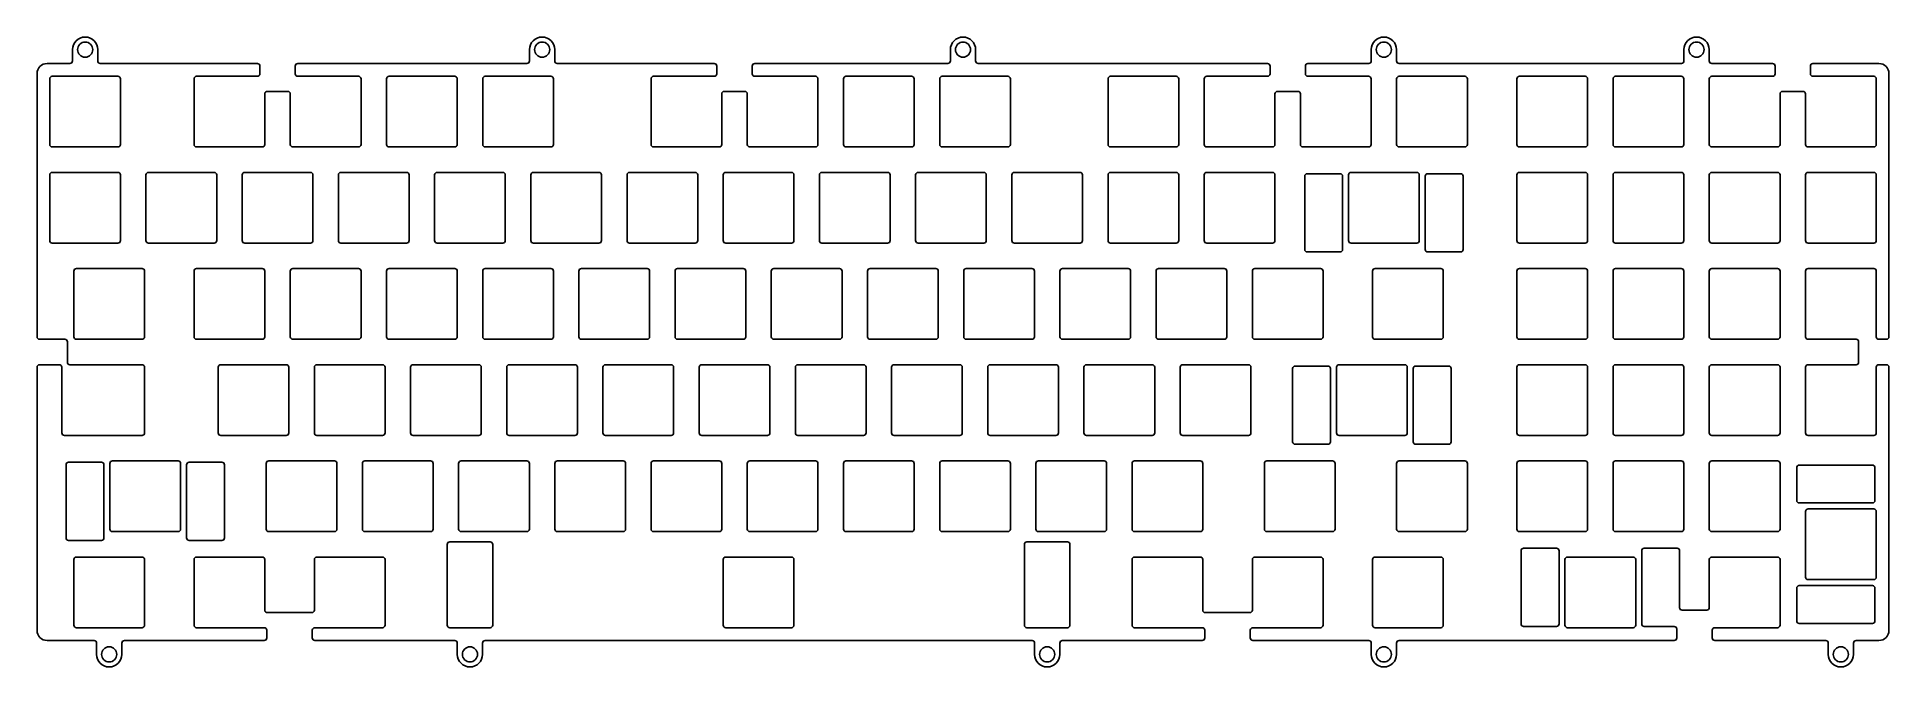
# Model space of a CAD drawing. Header units: millimetres. Extents: x -183 to 183, y -62 to 62.
import ezdxf

# ---------------------------------------------------------------- set-up
doc = ezdxf.new("R2010")
doc.units = ezdxf.units.MM
doc.layers.get('0').update_dxf_attribs({"linetype": 'CONTINUOUS'})

msp = doc.modelspace()

# ---------------------------------------------------------------- linework, layer by layer
for points in [[(-183.35625, 55.15, -0.414213562), (-181.35625, 57.15), (-176.83125, 57.15, 0.414213562), (-176.33125, 57.65), (-176.33125, 59.9, -1), (-171.33125, 59.9), (-171.33125, 57.65, 0.414213562), (-170.83125, 57.15), (-139.73125, 57.15, -0.414213562), (-139.23125, 56.65), (-139.23125, 55.125, -0.414213562), (-139.73125, 54.625), (-151.75625, 54.625, 0.414213562), (-152.25625, 54.125), (-152.25625, 41.125, 0.414213562), (-151.75625, 40.625), (-138.75625, 40.625, 0.414213562), (-138.25625, 41.125), (-138.25625, 51.125, -0.414213562), (-137.75625, 51.625), (-133.70625, 51.625, -0.414213562), (-133.20625, 51.125), (-133.20625, 41.125, 0.414213562), (-132.70625, 40.625), (-119.70625, 40.625, 0.414213562), (-119.20625, 41.125), (-119.20625, 54.125, 0.414213562), (-119.70625, 54.625), (-131.73125, 54.625, -0.414213562), (-132.23125, 55.125), (-132.23125, 56.65, -0.414213562), (-131.73125, 57.15), (-86.34375, 57.15, 0.414213562), (-85.84375, 57.65), (-85.84375, 59.9, -1), (-80.84375, 59.9), (-80.84375, 57.65, 0.414213562), (-80.34375, 57.15), (-49.24375, 57.15, -0.414213562), (-48.74375, 56.65), (-48.74375, 55.125, -0.414213562), (-49.24375, 54.625), (-61.26875, 54.625, 0.414213562), (-61.76875, 54.125), (-61.76875, 41.125, 0.414213562), (-61.26875, 40.625), (-48.26875, 40.625, 0.414213562), (-47.76875, 41.125), (-47.76875, 51.125, -0.414213562), (-47.26875, 51.625), (-43.21875, 51.625, -0.414213562), (-42.71875, 51.125), (-42.71875, 41.125, 0.414213562), (-42.21875, 40.625), (-29.21875, 40.625, 0.414213562), (-28.71875, 41.125), (-28.71875, 54.125, 0.414213562), (-29.21875, 54.625), (-41.24375, 54.625, -0.414213562), (-41.74375, 55.125), (-41.74375, 56.65, -0.414213562), (-41.24375, 57.15), (-3, 57.15, 0.414213562), (-2.5, 57.65), (-2.5, 59.9, -1), (2.5, 59.9), (2.5, 57.65, 0.414213562), (3, 57.15), (60.29375, 57.15, -0.414213562), (60.79375, 56.65), (60.79375, 55.125, -0.414213562), (60.29375, 54.625), (48.26875, 54.625, 0.414213562), (47.76875, 54.125), (47.76875, 41.125, 0.414213562), (48.26875, 40.625), (61.26875, 40.625, 0.414213562), (61.76875, 41.125), (61.76875, 51.125, -0.414213562), (62.26875, 51.625), (66.31875, 51.625, -0.414213562), (66.81875, 51.125), (66.81875, 41.125, 0.414213562), (67.31875, 40.625), (80.31875, 40.625, 0.414213562), (80.81875, 41.125), (80.81875, 54.125, 0.414213562), (80.31875, 54.625), (68.29375, 54.625, -0.414213562), (67.79375, 55.125), (67.79375, 56.65, -0.414213562), (68.29375, 57.15), (80.34375, 57.15, 0.414213562), (80.84375, 57.65), (80.84375, 59.9, -1), (85.84375, 59.9), (85.84375, 57.65, 0.414213562), (86.34375, 57.15), (142.25625, 57.15, 0.414213562), (142.75625, 57.65), (142.75625, 59.9, -1), (147.75625, 59.9), (147.75625, 57.65, 0.414213562), (148.25625, 57.15), (160.30625, 57.15, -0.414213562), (160.80625, 56.65), (160.80625, 55.125, -0.414213562), (160.30625, 54.625), (148.28125, 54.625, 0.414213562), (147.78125, 54.125), (147.78125, 41.125, 0.414213562), (148.28125, 40.625), (161.28125, 40.625, 0.414213562), (161.78125, 41.125), (161.78125, 51.125, -0.414213562), (162.28125, 51.625), (166.33125, 51.625, -0.414213562), (166.83125, 51.125), (166.83125, 41.125, 0.414213562), (167.33125, 40.625), (180.33125, 40.625, 0.414213562), (180.83125, 41.125), (180.83125, 54.125, 0.414213562), (180.33125, 54.625), (168.30625, 54.625, -0.414213562), (167.80625, 55.125), (167.80625, 56.65, -0.414213562), (168.30625, 57.15), (181.35625, 57.15, -0.414213562), (183.35625, 55.15), (183.35625, 3.025, -0.414213562), (182.85625, 2.525), (181.33125, 2.525, -0.414213562), (180.83125, 3.025), (180.83125, 16.025, 0.414213562), (180.33125, 16.525), (167.33125, 16.525, 0.414213562), (166.83125, 16.025), (166.83125, 3.025, 0.414213562), (167.33125, 2.525), (176.85625, 2.525, -0.414213562), (177.35625, 2.025), (177.35625, -2.025, -0.414213562), (176.85625, -2.525), (167.33125, -2.525, 0.414213562), (166.83125, -3.025), (166.83125, -16.025, 0.414213562), (167.33125, -16.525), (180.33125, -16.525, 0.414213562), (180.83125, -16.025), (180.83125, -3.025, -0.414213562), (181.33125, -2.525), (182.85625, -2.525, -0.414213562), (183.35625, -3.025), (183.35625, -55.15, -0.414213562), (181.35625, -57.15), (176.83125, -57.15, 0.414213562), (176.33125, -57.65), (176.33125, -59.9, -1), (171.33125, -59.9), (171.33125, -57.65, 0.414213562), (170.83125, -57.15), (148.84375, -57.15, -0.414213562), (148.34375, -56.65), (148.34375, -55.125, -0.414213562), (148.84375, -54.625), (161.28125, -54.625, 0.414213562), (161.78125, -54.125), (161.78125, -41.125, 0.414213562), (161.28125, -40.625), (148.28125, -40.625, 0.414213562), (147.78125, -41.125), (147.78125, -50.65, -0.414213562), (147.28125, -51.15), (142.39325, -51.15, -0.414213562), (141.89325, -50.65), (141.89325, -39.375, 0.414213562), (141.39325, -38.875), (134.89325, -38.875, 0.414213562), (134.39325, -39.375), (134.39325, -53.875, 0.414213562), (134.89325, -54.375), (140.84375, -54.375, -0.414213562), (141.34375, -54.875), (141.34375, -56.65, -0.414213562), (140.84375, -57.15), (86.34375, -57.15, 0.414213562), (85.84375, -57.65), (85.84375, -59.9, -1), (80.84375, -59.9), (80.84375, -57.65, 0.414213562), (80.34375, -57.15), (57.3875, -57.15, -0.414213562), (56.8875, -56.65), (56.8875, -55.125, -0.414213562), (57.3875, -54.625), (70.79375, -54.625, 0.414213562), (71.29375, -54.125), (71.29375, -41.125, 0.414213562), (70.79375, -40.625), (57.79375, -40.625, 0.414213562), (57.29375, -41.125), (57.29375, -51.125, -0.414213562), (56.79375, -51.625), (47.98125, -51.625, -0.414213562), (47.48125, -51.125), (47.48125, -41.125, 0.414213562), (46.98125, -40.625), (33.98125, -40.625, 0.414213562), (33.48125, -41.125), (33.48125, -54.125, 0.414213562), (33.98125, -54.625), (47.3875, -54.625, -0.414213562), (47.8875, -55.125), (47.8875, -56.65, -0.414213562), (47.3875, -57.15), (19.66875, -57.15, 0.414213562), (19.16875, -57.65), (19.16875, -59.9, -1), (14.16875, -59.9), (14.16875, -57.65, 0.414213562), (13.66875, -57.15), (-94.63125, -57.15, 0.414213562), (-95.13125, -57.65), (-95.13125, -59.9, -1), (-100.13125, -59.9), (-100.13125, -57.65, 0.414213562), (-100.63125, -57.15), (-128.35, -57.15, -0.414213562), (-128.85, -56.65), (-128.85, -55.125, -0.414213562), (-128.35, -54.625), (-114.94375, -54.625, 0.414213562), (-114.44375, -54.125), (-114.44375, -41.125, 0.414213562), (-114.94375, -40.625), (-127.94375, -40.625, 0.414213562), (-128.44375, -41.125), (-128.44375, -51.125, -0.414213562), (-128.94375, -51.625), (-137.75625, -51.625, -0.414213562), (-138.25625, -51.125), (-138.25625, -41.125, 0.414213562), (-138.75625, -40.625), (-151.75625, -40.625, 0.414213562), (-152.25625, -41.125), (-152.25625, -54.125, 0.414213562), (-151.75625, -54.625), (-138.35, -54.625, -0.414213562), (-137.85, -55.125), (-137.85, -56.65, -0.414213562), (-138.35, -57.15), (-166.06875, -57.15, 0.414213562), (-166.56875, -57.65), (-166.56875, -59.9, -1), (-171.56875, -59.9), (-171.56875, -57.65, 0.414213562), (-172.06875, -57.15), (-181.35625, -57.15, -0.414213562), (-183.35625, -55.15), (-183.35625, -3.025, -0.414213562), (-182.85625, -2.525), (-178.95, -2.525, -0.414213562), (-178.45, -3.025), (-178.45, -16.025, 0.414213562), (-177.95, -16.525), (-162.56875, -16.525, 0.414213562), (-162.06875, -16.025), (-162.06875, -3.025, 0.414213562), (-162.56875, -2.525), (-176.85625, -2.525, -0.414213562), (-177.35625, -2.025), (-177.35625, 2.025, 0.414213562), (-177.85625, 2.525), (-182.85625, 2.525, -0.414213562), (-183.35625, 3.025)], [(-180.33125, 40.625), (-167.33125, 40.625, 0.414213562), (-166.83125, 41.125), (-166.83125, 54.125, 0.414213562), (-167.33125, 54.625), (-180.33125, 54.625, 0.414213562), (-180.83125, 54.125), (-180.83125, 41.125, 0.414213562)], [(-100.15625, 41.125, -0.414213562), (-100.65625, 40.625), (-113.65625, 40.625, -0.414213562), (-114.15625, 41.125), (-114.15625, 54.125, -0.414213562), (-113.65625, 54.625), (-100.65625, 54.625, -0.414213562), (-100.15625, 54.125)], [(-81.10625, 41.125, -0.414213562), (-81.60625, 40.625), (-94.60625, 40.625, -0.414213562), (-95.10625, 41.125), (-95.10625, 54.125, -0.414213562), (-94.60625, 54.625), (-81.60625, 54.625, -0.414213562), (-81.10625, 54.125)], [(-9.66875, 41.125, -0.414213562), (-10.16875, 40.625), (-23.16875, 40.625, -0.414213562), (-23.66875, 41.125), (-23.66875, 54.125, -0.414213562), (-23.16875, 54.625), (-10.16875, 54.625, -0.414213562), (-9.66875, 54.125)], [(9.38125, 41.125, -0.414213562), (8.88125, 40.625), (-4.11875, 40.625, -0.414213562), (-4.61875, 41.125), (-4.61875, 54.125, -0.414213562), (-4.11875, 54.625), (8.88125, 54.625, -0.414213562), (9.38125, 54.125)], [(42.71875, 41.125, -0.414213562), (42.21875, 40.625), (29.21875, 40.625, -0.414213562), (28.71875, 41.125), (28.71875, 54.125, -0.414213562), (29.21875, 54.625), (42.21875, 54.625, -0.414213562), (42.71875, 54.125)], [(99.86875, 41.125, -0.414213562), (99.36875, 40.625), (86.36875, 40.625, -0.414213562), (85.86875, 41.125), (85.86875, 54.125, -0.414213562), (86.36875, 54.625), (99.36875, 54.625, -0.414213562), (99.86875, 54.125)], [(123.68125, 41.125, -0.414213562), (123.18125, 40.625), (110.18125, 40.625, -0.414213562), (109.68125, 41.125), (109.68125, 54.125, -0.414213562), (110.18125, 54.625), (123.18125, 54.625, -0.414213562), (123.68125, 54.125)], [(142.73125, 41.125, -0.414213562), (142.23125, 40.625), (129.23125, 40.625, -0.414213562), (128.73125, 41.125), (128.73125, 54.125, -0.414213562), (129.23125, 54.625), (142.23125, 54.625, -0.414213562), (142.73125, 54.125)], [(-180.33125, 21.575, -0.414213562), (-180.83125, 22.075), (-180.83125, 35.075, -0.414213562), (-180.33125, 35.575), (-167.33125, 35.575, -0.414213562), (-166.83125, 35.075), (-166.83125, 22.075, -0.414213562), (-167.33125, 21.575)], [(-147.78125, 22.075, -0.414213562), (-148.28125, 21.575), (-161.28125, 21.575, -0.414213562), (-161.78125, 22.075), (-161.78125, 35.075, -0.414213562), (-161.28125, 35.575), (-148.28125, 35.575, -0.414213562), (-147.78125, 35.075)], [(-128.73125, 22.075, -0.414213562), (-129.23125, 21.575), (-142.23125, 21.575, -0.414213562), (-142.73125, 22.075), (-142.73125, 35.075, -0.414213562), (-142.23125, 35.575), (-129.23125, 35.575, -0.414213562), (-128.73125, 35.075)], [(-109.68125, 22.075, -0.414213562), (-110.18125, 21.575), (-123.18125, 21.575, -0.414213562), (-123.68125, 22.075), (-123.68125, 35.075, -0.414213562), (-123.18125, 35.575), (-110.18125, 35.575, -0.414213562), (-109.68125, 35.075)], [(-104.63125, 35.075), (-104.63125, 22.075, 0.414213562), (-104.13125, 21.575), (-91.13125, 21.575, 0.414213562), (-90.63125, 22.075), (-90.63125, 35.075, 0.414213562), (-91.13125, 35.575), (-104.13125, 35.575, 0.414213562)], [(-71.58125, 22.075, -0.414213562), (-72.08125, 21.575), (-85.08125, 21.575, -0.414213562), (-85.58125, 22.075), (-85.58125, 35.075, -0.414213562), (-85.08125, 35.575), (-72.08125, 35.575, -0.414213562), (-71.58125, 35.075)], [(-52.53125, 22.075), (-52.53125, 35.075, 0.414213562), (-53.03125, 35.575), (-66.03125, 35.575, 0.414213562), (-66.53125, 35.075), (-66.53125, 22.075, 0.414213562), (-66.03125, 21.575), (-53.03125, 21.575, 0.414213562)], [(-47.48125, 35.075), (-47.48125, 22.075, 0.414213562), (-46.98125, 21.575), (-33.98125, 21.575, 0.414213562), (-33.48125, 22.075), (-33.48125, 35.075, 0.414213562), (-33.98125, 35.575), (-46.98125, 35.575, 0.414213562)], [(-28.43125, 35.075), (-28.43125, 22.075, 0.414213562), (-27.93125, 21.575), (-14.93125, 21.575, 0.414213562), (-14.43125, 22.075), (-14.43125, 35.075, 0.414213562), (-14.93125, 35.575), (-27.93125, 35.575, 0.414213562)], [(4.61875, 22.075, -0.414213562), (4.11875, 21.575), (-8.88125, 21.575, -0.414213562), (-9.38125, 22.075), (-9.38125, 35.075, -0.414213562), (-8.88125, 35.575), (4.11875, 35.575, -0.414213562), (4.61875, 35.075)], [(23.66875, 22.075), (23.66875, 35.075, 0.414213562), (23.16875, 35.575), (10.16875, 35.575, 0.414213562), (9.66875, 35.075), (9.66875, 22.075, 0.414213562), (10.16875, 21.575), (23.16875, 21.575, 0.414213562)], [(28.71875, 35.075), (28.71875, 22.075, 0.414213562), (29.21875, 21.575), (42.21875, 21.575, 0.414213562), (42.71875, 22.075), (42.71875, 35.075, 0.414213562), (42.21875, 35.575), (29.21875, 35.575, 0.414213562)], [(47.76875, 35.075), (47.76875, 22.075, 0.414213562), (48.26875, 21.575), (61.26875, 21.575, 0.414213562), (61.76875, 22.075), (61.76875, 35.075, 0.414213562), (61.26875, 35.575), (48.26875, 35.575, 0.414213562)], [(74.65675, 35.325), (68.15675, 35.325, 0.414213562), (67.65675, 34.825), (67.65675, 20.325, 0.414213562), (68.15675, 19.825), (74.65675, 19.825, 0.414213562), (75.15675, 20.325), (75.15675, 34.825, 0.414213562)], [(90.34375, 22.075, -0.414213562), (89.84375, 21.575), (76.84375, 21.575, -0.414213562), (76.34375, 22.075), (76.34375, 35.075, -0.414213562), (76.84375, 35.575), (89.84375, 35.575, -0.414213562), (90.34375, 35.075)], [(92.03075, 19.825, -0.414213562), (91.53075, 20.325), (91.53075, 34.825, -0.414213562), (92.03075, 35.325), (98.53075, 35.325, -0.414213562), (99.03075, 34.825), (99.03075, 20.325, -0.414213562), (98.53075, 19.825)], [(109.68125, 35.075, -0.414213562), (110.18125, 35.575), (123.18125, 35.575, -0.414213562), (123.68125, 35.075), (123.68125, 22.075, -0.414213562), (123.18125, 21.575), (110.18125, 21.575, -0.414213562), (109.68125, 22.075)], [(142.73125, 22.075), (142.73125, 35.075, 0.414213562), (142.23125, 35.575), (129.23125, 35.575, 0.414213562), (128.73125, 35.075), (128.73125, 22.075, 0.414213562), (129.23125, 21.575), (142.23125, 21.575, 0.414213562)], [(161.28125, 35.575), (148.28125, 35.575, 0.414213562), (147.78125, 35.075), (147.78125, 22.075, 0.414213562), (148.28125, 21.575), (161.28125, 21.575, 0.414213562), (161.78125, 22.075), (161.78125, 35.075, 0.414213562)], [(180.83125, 22.075), (180.83125, 35.075, 0.414213562), (180.33125, 35.575), (167.33125, 35.575, 0.414213562), (166.83125, 35.075), (166.83125, 22.075, 0.414213562), (167.33125, 21.575), (180.33125, 21.575, 0.414213562)], [(-162.06875, 3.025, -0.414213562), (-162.56875, 2.525), (-175.56875, 2.525, -0.414213562), (-176.06875, 3.025), (-176.06875, 16.025, -0.414213562), (-175.56875, 16.525), (-162.56875, 16.525, -0.414213562), (-162.06875, 16.025)], [(-152.25625, 16.025), (-152.25625, 3.025, 0.414213562), (-151.75625, 2.525), (-138.75625, 2.525, 0.414213562), (-138.25625, 3.025), (-138.25625, 16.025, 0.414213562), (-138.75625, 16.525), (-151.75625, 16.525, 0.414213562)], [(-133.20625, 16.025), (-133.20625, 3.025, 0.414213562), (-132.70625, 2.525), (-119.70625, 2.525, 0.414213562), (-119.20625, 3.025), (-119.20625, 16.025, 0.414213562), (-119.70625, 16.525), (-132.70625, 16.525, 0.414213562)], [(-113.65625, 2.525), (-100.65625, 2.525, 0.414213562), (-100.15625, 3.025), (-100.15625, 16.025, 0.414213562), (-100.65625, 16.525), (-113.65625, 16.525, 0.414213562), (-114.15625, 16.025), (-114.15625, 3.025, 0.414213562)], [(-81.60625, 16.525, -0.414213562), (-81.10625, 16.025), (-81.10625, 3.025, -0.414213562), (-81.60625, 2.525), (-94.60625, 2.525, -0.414213562), (-95.10625, 3.025), (-95.10625, 16.025, -0.414213562), (-94.60625, 16.525)], [(-75.55625, 2.525), (-62.55625, 2.525, 0.414213562), (-62.05625, 3.025), (-62.05625, 16.025, 0.414213562), (-62.55625, 16.525), (-75.55625, 16.525, 0.414213562), (-76.05625, 16.025), (-76.05625, 3.025, 0.414213562)], [(-43.50625, 16.525, -0.414213562), (-43.00625, 16.025), (-43.00625, 3.025, -0.414213562), (-43.50625, 2.525), (-56.50625, 2.525, -0.414213562), (-57.00625, 3.025), (-57.00625, 16.025, -0.414213562), (-56.50625, 16.525)], [(-37.45625, 2.525), (-24.45625, 2.525, 0.414213562), (-23.95625, 3.025), (-23.95625, 16.025, 0.414213562), (-24.45625, 16.525), (-37.45625, 16.525, 0.414213562), (-37.95625, 16.025), (-37.95625, 3.025, 0.414213562)], [(-5.40625, 16.525, -0.414213562), (-4.90625, 16.025), (-4.90625, 3.025, -0.414213562), (-5.40625, 2.525), (-18.40625, 2.525, -0.414213562), (-18.90625, 3.025), (-18.90625, 16.025, -0.414213562), (-18.40625, 16.525)], [(13.64375, 16.525, -0.414213562), (14.14375, 16.025), (14.14375, 3.025, -0.414213562), (13.64375, 2.525), (0.64375, 2.525, -0.414213562), (0.14375, 3.025), (0.14375, 16.025, -0.414213562), (0.64375, 16.525)], [(33.19375, 3.025), (33.19375, 16.025, 0.414213562), (32.69375, 16.525), (19.69375, 16.525, 0.414213562), (19.19375, 16.025), (19.19375, 3.025, 0.414213562), (19.69375, 2.525), (32.69375, 2.525, 0.414213562)], [(52.24375, 3.025, -0.414213562), (51.74375, 2.525), (38.74375, 2.525, -0.414213562), (38.24375, 3.025), (38.24375, 16.025, -0.414213562), (38.74375, 16.525), (51.74375, 16.525, -0.414213562), (52.24375, 16.025)], [(57.29375, 16.025), (57.29375, 3.025, 0.414213562), (57.79375, 2.525), (70.79375, 2.525, 0.414213562), (71.29375, 3.025), (71.29375, 16.025, 0.414213562), (70.79375, 16.525), (57.79375, 16.525, 0.414213562)], [(95.10625, 3.025, -0.414213562), (94.60625, 2.525), (81.60625, 2.525, -0.414213562), (81.10625, 3.025), (81.10625, 16.025, -0.414213562), (81.60625, 16.525), (94.60625, 16.525, -0.414213562), (95.10625, 16.025)], [(109.68125, 16.025, -0.414213562), (110.18125, 16.525), (123.18125, 16.525, -0.414213562), (123.68125, 16.025), (123.68125, 3.025, -0.414213562), (123.18125, 2.525), (110.18125, 2.525, -0.414213562), (109.68125, 3.025)], [(142.73125, 3.025), (142.73125, 16.025, 0.414213562), (142.23125, 16.525), (129.23125, 16.525, 0.414213562), (128.73125, 16.025), (128.73125, 3.025, 0.414213562), (129.23125, 2.525), (142.23125, 2.525, 0.414213562)], [(161.28125, 16.525), (148.28125, 16.525, 0.414213562), (147.78125, 16.025), (147.78125, 3.025, 0.414213562), (148.28125, 2.525), (161.28125, 2.525, 0.414213562), (161.78125, 3.025), (161.78125, 16.025, 0.414213562)], [(-133.99375, -2.525, -0.414213562), (-133.49375, -3.025), (-133.49375, -16.025, -0.414213562), (-133.99375, -16.525), (-146.99375, -16.525, -0.414213562), (-147.49375, -16.025), (-147.49375, -3.025, -0.414213562), (-146.99375, -2.525)], [(-114.94375, -2.525, -0.414213562), (-114.44375, -3.025), (-114.44375, -16.025, -0.414213562), (-114.94375, -16.525), (-127.94375, -16.525, -0.414213562), (-128.44375, -16.025), (-128.44375, -3.025, -0.414213562), (-127.94375, -2.525)], [(-95.89375, -2.525), (-108.89375, -2.525, 0.414213562), (-109.39375, -3.025), (-109.39375, -16.025, 0.414213562), (-108.89375, -16.525), (-95.89375, -16.525, 0.414213562), (-95.39375, -16.025), (-95.39375, -3.025, 0.414213562)], [(-76.34375, -16.025, -0.414213562), (-76.84375, -16.525), (-89.84375, -16.525, -0.414213562), (-90.34375, -16.025), (-90.34375, -3.025, -0.414213562), (-89.84375, -2.525), (-76.84375, -2.525, -0.414213562), (-76.34375, -3.025)], [(-70.79375, -16.525, -0.414213562), (-71.29375, -16.025), (-71.29375, -3.025, -0.414213562), (-70.79375, -2.525), (-57.79375, -2.525, -0.414213562), (-57.29375, -3.025), (-57.29375, -16.025, -0.414213562), (-57.79375, -16.525)], [(-38.74375, -2.525, -0.414213562), (-38.24375, -3.025), (-38.24375, -16.025, -0.414213562), (-38.74375, -16.525), (-51.74375, -16.525, -0.414213562), (-52.24375, -16.025), (-52.24375, -3.025, -0.414213562), (-51.74375, -2.525)], [(-33.19375, -3.025), (-33.19375, -16.025, 0.414213562), (-32.69375, -16.525), (-19.69375, -16.525, 0.414213562), (-19.19375, -16.025), (-19.19375, -3.025, 0.414213562), (-19.69375, -2.525), (-32.69375, -2.525, 0.414213562)], [(-14.14375, -3.025, -0.414213562), (-13.64375, -2.525), (-0.64375, -2.525, -0.414213562), (-0.14375, -3.025), (-0.14375, -16.025, -0.414213562), (-0.64375, -16.525), (-13.64375, -16.525, -0.414213562), (-14.14375, -16.025)], [(18.90625, -16.025, -0.414213562), (18.40625, -16.525), (5.40625, -16.525, -0.414213562), (4.90625, -16.025), (4.90625, -3.025, -0.414213562), (5.40625, -2.525), (18.40625, -2.525, -0.414213562), (18.90625, -3.025)], [(24.45625, -16.525), (37.45625, -16.525, 0.414213562), (37.95625, -16.025), (37.95625, -3.025, 0.414213562), (37.45625, -2.525), (24.45625, -2.525, 0.414213562), (23.95625, -3.025), (23.95625, -16.025, 0.414213562)], [(43.50625, -16.525), (56.50625, -16.525, 0.414213562), (57.00625, -16.025), (57.00625, -3.025, 0.414213562), (56.50625, -2.525), (43.50625, -2.525, 0.414213562), (43.00625, -3.025), (43.00625, -16.025, 0.414213562)], [(72.7755, -17.775, -0.414213562), (72.2755, -18.275), (65.7755, -18.275, -0.414213562), (65.2755, -17.775), (65.2755, -3.275, -0.414213562), (65.7755, -2.775), (72.2755, -2.775, -0.414213562), (72.7755, -3.275)], [(87.9625, -16.025, -0.414213562), (87.4625, -16.525), (74.4625, -16.525, -0.414213562), (73.9625, -16.025), (73.9625, -3.025, -0.414213562), (74.4625, -2.525), (87.4625, -2.525, -0.414213562), (87.9625, -3.025)], [(96.1495, -18.275), (89.6495, -18.275, -0.414213562), (89.1495, -17.775), (89.1495, -3.275, -0.414213562), (89.6495, -2.775), (96.1495, -2.775, -0.414213562), (96.6495, -3.275), (96.6495, -17.775, -0.414213562)], [(109.68125, -3.025, -0.414213562), (110.18125, -2.525), (123.18125, -2.525, -0.414213562), (123.68125, -3.025), (123.68125, -16.025, -0.414213562), (123.18125, -16.525), (110.18125, -16.525, -0.414213562), (109.68125, -16.025)], [(142.73125, -16.025), (142.73125, -3.025, 0.414213562), (142.23125, -2.525), (129.23125, -2.525, 0.414213562), (128.73125, -3.025), (128.73125, -16.025, 0.414213562), (129.23125, -16.525), (142.23125, -16.525, 0.414213562)], [(161.28125, -2.525), (148.28125, -2.525, 0.414213562), (147.78125, -3.025), (147.78125, -16.025, 0.414213562), (148.28125, -16.525), (161.28125, -16.525, 0.414213562), (161.78125, -16.025), (161.78125, -3.025, 0.414213562)], [(-170.112, -36.825, -0.414213562), (-170.612, -37.325), (-177.112, -37.325, -0.414213562), (-177.612, -36.825), (-177.612, -22.325, -0.414213562), (-177.112, -21.825), (-170.612, -21.825, -0.414213562), (-170.112, -22.325)], [(-168.925, -22.075, -0.414213562), (-168.425, -21.575), (-155.425, -21.575, -0.414213562), (-154.925, -22.075), (-154.925, -35.075, -0.414213562), (-155.425, -35.575), (-168.425, -35.575, -0.414213562), (-168.925, -35.075)], [(-146.738, -37.325), (-153.238, -37.325, -0.414213562), (-153.738, -36.825), (-153.738, -22.325, -0.414213562), (-153.238, -21.825), (-146.738, -21.825, -0.414213562), (-146.238, -22.325), (-146.238, -36.825, -0.414213562)], [(-124.46875, -21.575, -0.414213562), (-123.96875, -22.075), (-123.96875, -35.075, -0.414213562), (-124.46875, -35.575), (-137.46875, -35.575, -0.414213562), (-137.96875, -35.075), (-137.96875, -22.075, -0.414213562), (-137.46875, -21.575)], [(-118.41875, -35.575), (-105.41875, -35.575, 0.414213562), (-104.91875, -35.075), (-104.91875, -22.075, 0.414213562), (-105.41875, -21.575), (-118.41875, -21.575, 0.414213562), (-118.91875, -22.075), (-118.91875, -35.075, 0.414213562)], [(-86.36875, -21.575), (-99.36875, -21.575, 0.414213562), (-99.86875, -22.075), (-99.86875, -35.075, 0.414213562), (-99.36875, -35.575), (-86.36875, -35.575, 0.414213562), (-85.86875, -35.075), (-85.86875, -22.075, 0.414213562)], [(-80.31875, -35.575, -0.414213562), (-80.81875, -35.075), (-80.81875, -22.075, -0.414213562), (-80.31875, -21.575), (-67.31875, -21.575, -0.414213562), (-66.81875, -22.075), (-66.81875, -35.075, -0.414213562), (-67.31875, -35.575)], [(-47.76875, -35.075), (-47.76875, -22.075, 0.414213562), (-48.26875, -21.575), (-61.26875, -21.575, 0.414213562), (-61.76875, -22.075), (-61.76875, -35.075, 0.414213562), (-61.26875, -35.575), (-48.26875, -35.575, 0.414213562)], [(-28.71875, -35.075, -0.414213562), (-29.21875, -35.575), (-42.21875, -35.575, -0.414213562), (-42.71875, -35.075), (-42.71875, -22.075, -0.414213562), (-42.21875, -21.575), (-29.21875, -21.575, -0.414213562), (-28.71875, -22.075)], [(-9.66875, -35.075), (-9.66875, -22.075, 0.414213562), (-10.16875, -21.575), (-23.16875, -21.575, 0.414213562), (-23.66875, -22.075), (-23.66875, -35.075, 0.414213562), (-23.16875, -35.575), (-10.16875, -35.575, 0.414213562)], [(-4.61875, -22.075), (-4.61875, -35.075, 0.414213562), (-4.11875, -35.575), (8.88125, -35.575, 0.414213562), (9.38125, -35.075), (9.38125, -22.075, 0.414213562), (8.88125, -21.575), (-4.11875, -21.575, 0.414213562)], [(28.43125, -35.075), (28.43125, -22.075, 0.414213562), (27.93125, -21.575), (14.93125, -21.575, 0.414213562), (14.43125, -22.075), (14.43125, -35.075, 0.414213562), (14.93125, -35.575), (27.93125, -35.575, 0.414213562)], [(33.98125, -35.575, -0.414213562), (33.48125, -35.075), (33.48125, -22.075, -0.414213562), (33.98125, -21.575), (46.98125, -21.575, -0.414213562), (47.48125, -22.075), (47.48125, -35.075, -0.414213562), (46.98125, -35.575)], [(73.675, -35.075, -0.414213562), (73.175, -35.575), (60.175, -35.575, -0.414213562), (59.675, -35.075), (59.675, -22.075, -0.414213562), (60.175, -21.575), (73.175, -21.575, -0.414213562), (73.675, -22.075)], [(99.86875, -35.075, -0.414213562), (99.36875, -35.575), (86.36875, -35.575, -0.414213562), (85.86875, -35.075), (85.86875, -22.075, -0.414213562), (86.36875, -21.575), (99.36875, -21.575, -0.414213562), (99.86875, -22.075)], [(109.68125, -22.075, -0.414213562), (110.18125, -21.575), (123.18125, -21.575, -0.414213562), (123.68125, -22.075), (123.68125, -35.075, -0.414213562), (123.18125, -35.575), (110.18125, -35.575, -0.414213562), (109.68125, -35.075)], [(142.73125, -35.075), (142.73125, -22.075, 0.414213562), (142.23125, -21.575), (129.23125, -21.575, 0.414213562), (128.73125, -22.075), (128.73125, -35.075, 0.414213562), (129.23125, -35.575), (142.23125, -35.575, 0.414213562)], [(161.28125, -21.575), (148.28125, -21.575, 0.414213562), (147.78125, -22.075), (147.78125, -35.075, 0.414213562), (148.28125, -35.575), (161.28125, -35.575, 0.414213562), (161.78125, -35.075), (161.78125, -22.075, 0.414213562)], [(165.08125, -22.913), (165.08125, -29.413, 0.414213562), (165.58125, -29.913), (180.08125, -29.913, 0.414213562), (180.58125, -29.413), (180.58125, -22.913, 0.414213562), (180.08125, -22.413), (165.58125, -22.413, 0.414213562)], [(180.33125, -31.1, -0.414213562), (180.83125, -31.6), (180.83125, -44.6, -0.414213562), (180.33125, -45.1), (167.33125, -45.1, -0.414213562), (166.83125, -44.6), (166.83125, -31.6, -0.414213562), (167.33125, -31.1)], [(-93.13125, -54.125), (-93.13125, -38.125, 0.414213562), (-93.63125, -37.625), (-101.63125, -37.625, 0.414213562), (-102.13125, -38.125), (-102.13125, -54.125, 0.414213562), (-101.63125, -54.625), (-93.63125, -54.625, 0.414213562)], [(12.66875, -54.625, -0.414213562), (12.16875, -54.125), (12.16875, -38.125, -0.414213562), (12.66875, -37.625), (20.66875, -37.625, -0.414213562), (21.16875, -38.125), (21.16875, -54.125, -0.414213562), (20.66875, -54.625)], [(110.51925, -53.875), (110.51925, -39.375, -0.414213562), (111.01925, -38.875), (117.51925, -38.875, -0.414213562), (118.01925, -39.375), (118.01925, -53.875, -0.414213562), (117.51925, -54.375), (111.01925, -54.375, -0.414213562)], [(-176.06875, -41.125, -0.414213562), (-175.56875, -40.625), (-162.56875, -40.625, -0.414213562), (-162.06875, -41.125), (-162.06875, -54.125, -0.414213562), (-162.56875, -54.625), (-175.56875, -54.625, -0.414213562), (-176.06875, -54.125)], [(-33.48125, -54.125, -0.414213562), (-33.98125, -54.625), (-46.98125, -54.625, -0.414213562), (-47.48125, -54.125), (-47.48125, -41.125, -0.414213562), (-46.98125, -40.625), (-33.98125, -40.625, -0.414213562), (-33.48125, -41.125)], [(95.10625, -54.125, -0.414213562), (94.60625, -54.625), (81.60625, -54.625, -0.414213562), (81.10625, -54.125), (81.10625, -41.125, -0.414213562), (81.60625, -40.625), (94.60625, -40.625, -0.414213562), (95.10625, -41.125)], [(133.20625, -54.125, -0.414213562), (132.70625, -54.625), (119.70625, -54.625, -0.414213562), (119.20625, -54.125), (119.20625, -41.125, -0.414213562), (119.70625, -40.625), (132.70625, -40.625, -0.414213562), (133.20625, -41.125)], [(180.08125, -53.787), (165.58125, -53.787, -0.414213562), (165.08125, -53.287), (165.08125, -46.787, -0.414213562), (165.58125, -46.287), (180.08125, -46.287, -0.414213562), (180.58125, -46.787), (180.58125, -53.287, -0.414213562)]]:
    msp.add_lwpolyline(points, format="xyb", close=True)
for centre in [(-173.83125, 59.9), (-83.34375, 59.9), (0, 59.9), (83.34375, 59.9), (145.25625, 59.9), (-169.06875, -59.9), (-97.63125, -59.9), (16.66875, -59.9), (83.34375, -59.9), (173.83125, -59.9)]:
    msp.add_circle(centre, 1.5)

doc.saveas('drawing.dxf')
